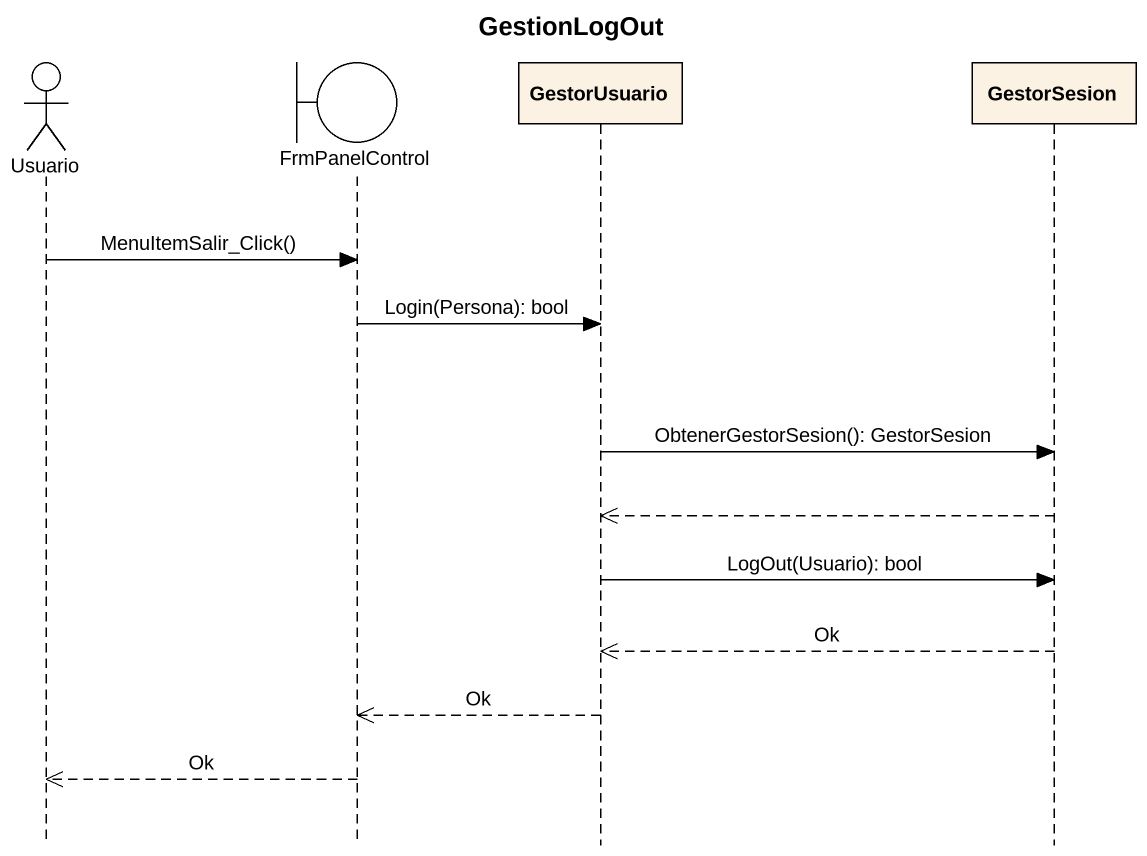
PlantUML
@startuml
title GestionLogOut
hide footbox
actor Usuario
boundary FrmPanelControl
participant GestorUsuario
participant GestorSesion

Usuario -> FrmPanelControl : MenuItemSalir_Click()
FrmPanelControl -> GestorUsuario : Login(Persona): bool
GestorUsuario -> GestorSesion : ObtenerGestorSesion(): GestorSesion
GestorSesion -->> GestorUsuario
GestorUsuario -> GestorSesion : LogOut(Usuario): bool
GestorSesion -->> GestorUsuario : Ok
GestorUsuario -->> FrmPanelControl : Ok
FrmPanelControl -->> Usuario : Ok
@enduml
